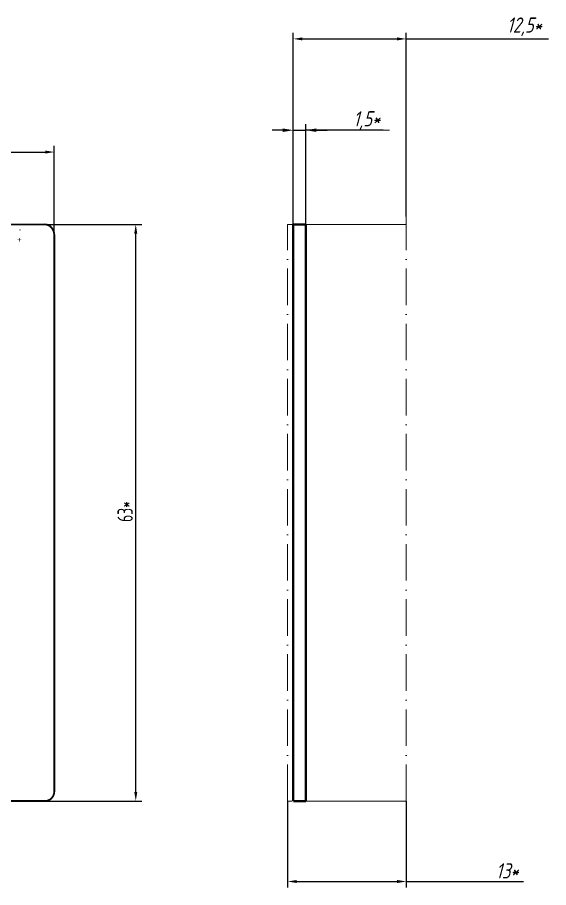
# Model space of a CAD drawing. Extents: x 882 to 2872, y 74 to 1007.
# Drawn here: x 2160.6 to 2335.2, y 720.7 to 1006.6 of the extents above; entities that cross this region are included whole.
import ezdxf

# ---------------------------------------------------------------- set-up
doc = ezdxf.new("R2010")
doc.units = 0
doc.header["$MEASUREMENT"] = 0
doc.linetypes.add('ACAD_ISO10W100', pattern=[18, 12, -3, 0, -3])
doc.layers.get('0').update_dxf_attribs({"linetype": 'CONTINUOUS'})
doc.layers.get('DEFPOINTS').update_dxf_attribs({"linetype": 'CONTINUOUS'})
for name, color, linetype, lineweight in [('BOTTOMOVERLAY', 54, 'CONTINUOUS', 40), ('KeepOutLayer', 6, 'CONTINUOUS', 158), ('тонкая', 7, 'CONTINUOUS', 20)]:
    doc.layers.add(name, color=color, linetype=linetype, lineweight=lineweight)
doc.styles.add('ЕСКД', font='eskd15.shx', dxfattribs={"width": 0.8})
doc.styles.add('стиль1', font='romans.shx', dxfattribs={"width": 0.75, "oblique": 15, "height": 3.5})
doc.dimstyles.new('ISO-25', dxfattribs={"dimtxt": 3.5, "dimasz": 3.5, "dimexe": 2, "dimexo": 0, "dimgap": 1, "dimtad": 1, "dimtoh": 1, "dimdec": 0, "dimtxsty": 'Standard', "dimcen": 2.5, "dimadec": 0, "dimazin": 0, "dimtfac": 1, "dimtdec": 0, "dimtmove": 0, "dimatfit": 3, "dimldrblk": 'DOTSMALL', "dimfxl": 1, "dimarcsym": 0})
doc.dimstyles.new('ЕСКД', dxfattribs={"dimtxt": 3.5, "dimasz": 3, "dimexe": 2, "dimexo": 0, "dimgap": 1, "dimtad": 1, "dimtoh": 1, "dimtxsty": 'ЕСКД', "dimcen": 0, "dimazin": 2, "dimtfac": 1, "dimtmove": 0, "dimatfit": 3, "dimfxl": 1, "dimarcsym": 0})

# ---------------------------------------------------------------- blocks, each defined once
blk = doc.blocks.new('*D142')
at = {"color": 0, "lineweight": -2, "transparency": 16777216}
for p, q in [((2247.78, 969.51), (2244.28, 969.51)), ((2251.28, 937.81), (2251.28, 971.51)), ((2251.28, 969.51), (2255.4, 969.51)), ((2251.28, 969.51), (2255.4, 969.51)), ((2255.4, 937.44), (2255.4, 971.51)), ((2280.81, 969.51), (2255.4, 969.51)), ((2258.9, 969.51), (2262.4, 969.51))]:
    blk.add_line(p, q, dxfattribs=at)
at = {"color": 0, "transparency": 16777216}
for points in [[(2247.78, 970.1), (2247.78, 968.93), (2251.28, 969.51)], [(2258.9, 970.1), (2258.9, 968.93), (2255.4, 969.51)]]:
    blk.add_solid(points, dxfattribs=at)
at = {"layer": 'DEFPOINTS', "color": 0, "transparency": 16777216}
for p in [(2255.4, 969.51), (2251.28, 937.81), (2255.4, 937.44)]:
    blk.add_point(p, dxfattribs=at)
at = {"color": 0, "transparency": 16777216, "insert": (2275.4, 972.69), "char_height": 3.5, "attachment_point": 5, "style": 'стиль1'}
blk.add_mtext('{\\H1.42857x;1,5*}', dxfattribs=at)
blk = doc.blocks.new('_DotSmall')
at = {"color": 0, "linetype": 'ByBlock', "const_width": 0.5}
blk.add_lwpolyline([(-0.0625, 0, 1), (0.0625, 0, 1)], format="xyb", close=True, dxfattribs=at)
blk = doc.blocks.new('*D143')
at = {"layer": 'DEFPOINTS', "color": 0, "transparency": 16777216}
for p in [(2249.42, 749.14), (2288.4, 749.14), (2288.4, 722.7)]:
    blk.add_point(p, dxfattribs=at)
at = {"layer": 'тонкая', "color": 0, "lineweight": -2, "transparency": 16777216}
for p, q in [((2249.42, 749.14), (2249.42, 720.7)), ((2288.4, 749.14), (2288.4, 720.7)), ((2252.42, 722.7), (2285.4, 722.7)), ((2288.4, 722.7), (2326.92, 722.7))]:
    blk.add_line(p, q, dxfattribs=at)
at = {"layer": 'тонкая', "color": 0, "transparency": 16777216}
for points in [[(2252.42, 723.2), (2252.42, 722.2), (2249.42, 722.7)], [(2285.4, 723.2), (2285.4, 722.2), (2288.4, 722.7)]]:
    blk.add_solid(points, dxfattribs=at)
at = {"layer": 'тонкая', "color": 0, "lineweight": 9, "transparency": 16777216, "insert": (2321.59, 726.2), "char_height": 3.5, "attachment_point": 5, "style": 'стиль1'}
blk.add_mtext('{\\H1.42857x;13*}', dxfattribs=at)
blk = doc.blocks.new('*D144')
at = {"layer": 'DEFPOINTS', "color": 0, "transparency": 16777216}
for p in [(2288.4, 999.51), (2251.28, 941.14), (2288.4, 941.14)]:
    blk.add_point(p, dxfattribs=at)
at = {"layer": 'тонкая', "color": 0, "lineweight": -2, "transparency": 16777216}
for p, q in [((2251.28, 941.14), (2251.28, 1001.51)), ((2288.4, 941.14), (2288.4, 1001.51)), ((2254.28, 999.51), (2285.4, 999.51)), ((2288.4, 999.51), (2335.22, 999.51))]:
    blk.add_line(p, q, dxfattribs=at)
at = {"layer": 'тонкая', "color": 0, "transparency": 16777216}
for points in [[(2254.28, 1000.01), (2254.28, 999.01), (2251.28, 999.51)], [(2285.4, 1000.01), (2285.4, 999.01), (2288.4, 999.51)]]:
    blk.add_solid(points, dxfattribs=at)
at = {"layer": 'тонкая', "color": 0, "lineweight": 9, "transparency": 16777216, "insert": (2327.22, 1003.49), "char_height": 3.5, "attachment_point": 5, "style": 'стиль1'}
blk.add_mtext('{\\H1.42857x;12,5*}', dxfattribs=at)
blk = doc.blocks.new('*D145')
at = {"layer": 'DEFPOINTS', "color": 0, "transparency": 16777216}
for p in [(2172.7, 962.34), (2172.7, 934.97), (1830.56, 934.61)]:
    blk.add_point(p, dxfattribs=at)
at = {"layer": 'тонкая', "color": 0, "lineweight": -2, "transparency": 16777216}
for p, q in [((1830.56, 934.61), (1830.56, 964.34)), ((2172.7, 934.97), (2172.7, 964.34)), ((1833.56, 962.34), (2169.7, 962.34))]:
    blk.add_line(p, q, dxfattribs=at)
at = {"layer": 'тонкая', "color": 0, "transparency": 16777216}
for points in [[(1833.56, 962.84), (1833.56, 961.84), (1830.56, 962.34)], [(2169.7, 962.84), (2169.7, 961.84), (2172.7, 962.34)]]:
    blk.add_solid(points, dxfattribs=at)
at = {"layer": 'тонкая', "color": 0, "lineweight": 9, "transparency": 16777216, "insert": (1995.9, 965.84), "char_height": 3.5, "width": 6.1333, "attachment_point": 5, "style": 'ЕСКД'}
blk.add_mtext('{\\H1.42857x;114*}', dxfattribs=at)
blk = doc.blocks.new('*D146')
at = {"layer": 'DEFPOINTS', "color": 0, "transparency": 16777216}
for p in [(2169.53, 938.56), (2199.48, 938.56), (2169.65, 749.14)]:
    blk.add_point(p, dxfattribs=at)
at = {"layer": 'тонкая', "color": 0, "lineweight": -2, "transparency": 16777216}
for p, q in [((2169.53, 938.56), (2201.48, 938.56)), ((2199.48, 752.14), (2199.48, 935.56)), ((2169.65, 749.14), (2201.48, 749.14))]:
    blk.add_line(p, q, dxfattribs=at)
at = {"layer": 'тонкая', "color": 0, "transparency": 16777216}
for points in [[(2198.98, 935.56), (2199.98, 935.56), (2199.48, 938.56)], [(2198.98, 752.14), (2199.98, 752.14), (2199.48, 749.14)]]:
    blk.add_solid(points, dxfattribs=at)
at = {"layer": 'тонкая', "color": 0, "lineweight": 9, "transparency": 16777216, "insert": (2195.98, 844.23), "char_height": 3.5, "attachment_point": 5, "rotation": 90, "style": 'ЕСКД'}
blk.add_mtext('{\\H1.42857x;63*}', dxfattribs=at)

msp = doc.modelspace()

# ---------------------------------------------------------------- linework, layer by layer
at = {"layer": 'KeepOutLayer'}
for points, const_width in [([(2169.52889, 938.56281), (2020.36944, 938.56281)], 0.6), ([(2251.27959, 938.56281), (2255.39859, 938.56281)], 0.762), ([(2251.28484, 749.13594), (2251.28484, 938.56281)], 0.762), ([(2255.40384, 749.13594), (2255.39859, 938.56281)], 0.762), ([(2172.69548, 752.33629), (2172.69548, 934.97145)], 0.6), ([(2168.58068, 749.13589), (1834.30753, 749.13589)], 0.6), ([(2169.57577, 749.13589), (2168.58068, 749.13589)], 0.6), ([(2251.28484, 749.13596), (2255.40384, 749.13596)], 0.762)]:
    msp.add_lwpolyline(points, dxfattribs=dict(at, const_width=const_width))
at = {"layer": 'KeepOutLayer', "const_width": 0.6}
for points in [[(2169.52889, 938.56909, -0.198912), (2171.55248, 937.73089)], [(2171.55248, 937.73089, -0.198912), (2172.69548, 934.97145)], [(2172.69548, 752.33629, -0.198912), (2171.72562, 749.99483)], [(2171.72562, 749.99483, -0.198912), (2169.65197, 749.13589)]]:
    msp.add_lwpolyline(points, format="xyb", dxfattribs=at)
at = {"layer": 'KeepOutLayer', "const_width": 0.3}
for points in [[(2169.52889, 938.41909, 1), (2169.52889, 938.71909, 1)], [(2171.55248, 937.58089, 1), (2171.55248, 937.88089, 1)], [(2171.55248, 937.58089, 1), (2171.55248, 937.88089, 1)], [(2172.69548, 934.82145, 1), (2172.69548, 935.12145, 1)], [(2172.69548, 752.18629, 1), (2172.69548, 752.48629, 1)], [(2169.65197, 748.98589, 1), (2169.65197, 749.28589, 1)], [(2171.72562, 749.84483, 1), (2171.72562, 750.14483, 1)], [(2171.72562, 749.84483, 1), (2171.72562, 750.14483, 1)]]:
    msp.add_lwpolyline(points, format="xyb", close=True, dxfattribs=at)
at = {"layer": 'тонкая', "lineweight": 9}
for p, q in [((2266.65384, 969.51336), (2282.89582, 969.51336)), ((2250.91679, 938.56281), (2249.41679, 938.56281)), ((2255.39859, 938.56281), (2288.39859, 938.56281)), ((2250.92204, 749.13594), (2249.42204, 749.13594)), ((2255.40384, 749.13596), (2288.40384, 749.13596)), ((2288.40384, 722.69701), (2326.91583, 722.69701))]:
    msp.add_line(p, q, dxfattribs=at)
at = {"layer": 'тонкая', "linetype": 'ACAD_ISO10W100', "lineweight": 9}
for p, q in [((2288.40384, 749.13596), (2288.40384, 941.13594)), ((2249.42204, 749.13594), (2249.41679, 938.56281))]:
    msp.add_line(p, q, dxfattribs=at)

# ---------------------------------------------------------------- texts
at = {"layer": 'BOTTOMOVERLAY'}
for s, p in [('-', (2162.10368, 936.35929)), ('+', (2162.10368, 932.77789))]:
    msp.add_text(s, height=1.8, rotation=90, dxfattribs=at).set_placement(p)

# ---------------------------------------------------------------- dimensions: what is measured, and where the dimension line sits
dim = msp.add_linear_dim(base=(2255.40384, 969.51336), p1=(2251.28484, 937.81025), p2=(2255.40384, 937.44145), text='{\\H1.42857x;1,5*}', dimstyle='ISO-25', override={"dimgap": 0.2, "dimtxsty": 'стиль1', "dimtmove": 1})
dim.commit()
dim.dimension.update_dxf_attribs({"geometry": '*D142', "text_midpoint": (2275.39582, 969.51336), "dimtype": 160})
at = {"layer": 'тонкая', "lineweight": 9}
for base, p1, p2, text, picture, middle in [((2288.40384, 999.51336), (2251.28484, 941.13594), (2288.40384, 941.13594), '{\\H1.42857x;12,5*}', '*D144', (2327.21666, 999.51336)), ((2288.40384, 722.69701), (2249.42204, 749.13594), (2288.40384, 749.13594), '{\\H1.42857x;13*}', '*D143', (2321.59166, 722.69701))]:
    dim = msp.add_linear_dim(base=base, p1=p1, p2=p2, text=text, dimstyle='ЕСКД', override={"dimtxsty": 'стиль1'}, dxfattribs=at)
    dim.commit()
    dim.dimension.update_dxf_attribs({"geometry": picture, "text_midpoint": middle, "dimtype": 160})
dim = msp.add_linear_dim(base=(2172.69548, 962.33857), p1=(1830.55748, 934.60669), p2=(2172.69548, 934.97145), text='{\\H1.42857x;114*}', dimstyle='ЕСКД', dxfattribs=at)
dim.commit()
dim.dimension.update_dxf_attribs({"geometry": '*D145', "text_midpoint": (1995.90484, 962.33857), "dimtype": 160})
dim = msp.add_linear_dim(base=(2199.48399, 938.56281), p1=(2169.65197, 749.13589), p2=(2169.52889, 938.56281), angle=90, text='{\\H1.42857x;63*}', dimstyle='ЕСКД', dxfattribs=at)
dim.commit()
dim.dimension.update_dxf_attribs({"geometry": '*D146', "text_midpoint": (2199.48399, 844.22825), "dimtype": 160})

doc.saveas('drawing.dxf')
